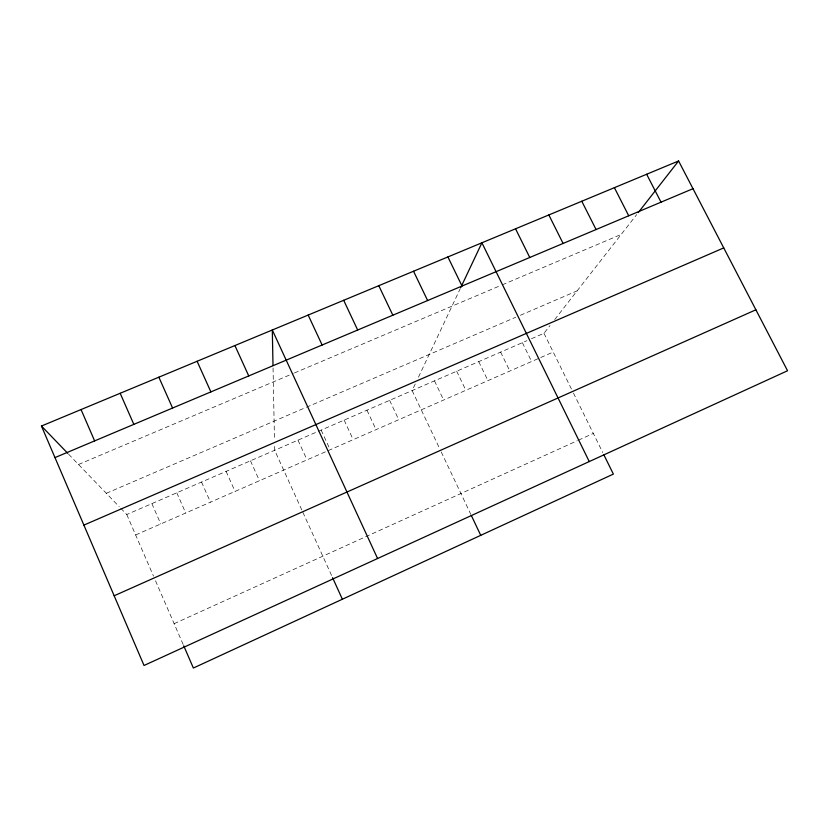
<?xml version="1.0" encoding="UTF-8"?>
<svg xmlns="http://www.w3.org/2000/svg" width="829" height="829" viewBox="0 0 829 829"><rect width="100%" height="100%" fill="white"/><g stroke="black" fill="none" stroke-linecap="round" stroke-linejoin="round"><path stroke-width="0.62" stroke-dasharray="4.14 3.11" d="M415.225 384.024L412.137 390.573L439.619 448.562M418.469 377.164L460.292 288.575M531.482 338.729L543.979 333.289L550.01 325.579M554.736 319.528L636.703 214.587M174.131 623.667L577.347 440.686M578.487 440.168L593.326 433.432M135.635 534.954L539.565 358.024M540.705 357.527L553.223 352.045M120.754 508.281L126.775 514.529L526.933 340.698M106.309 493.296L305.217 407.775M306.398 407.267L515.7 317.279M520.384 315.269L577.119 290.865M78.527 464.489L293.238 373.464M294.419 372.967L501.068 285.352M502.26 284.844L621.222 234.41M68.62 454.219L119.2 506.674M543.979 333.289L571.782 389.713M573.45 393.081L602.766 452.593M522.384 342.678L531.607 361.506M500.633 352.128L509.845 371.04M478.737 361.631L487.929 380.646M456.696 371.216L465.857 390.304M434.489 380.863L443.639 400.044M441.235 451.971L470.81 514.374M389.62 400.345L398.739 419.712M366.957 410.2L376.045 429.65M344.128 420.116L353.195 439.66M321.134 430.096L330.191 449.732M297.984 440.158L307.02 459.888M301.787 509.939L274.668 450.292L274.565 445.018M302.854 512.291L332.564 577.658M250.472 460.8L259.456 480.716M226.099 471.39L235.063 491.4M201.54 482.053L210.483 502.167M176.805 492.799L185.717 513.016M151.883 503.628L160.774 523.938M126.775 514.529L153.5 576.124M155.531 580.797L183.219 644.63M273.052 367.993L274.461 439.484"/><path stroke-width="1.24" d="M460.8 287.497L481.908 242.793L589.253 461.566M638.237 212.628L678.588 160.971L787.55 370.75L144.028 665.48L41.45 426.033L678.588 160.971M114.164 595.771L755.893 309.797M83.895 525.099L723.738 247.902M54.973 457.608L692.992 188.691M41.45 426.033L67.76 453.328M646.651 174.256L661.024 202.172M614.393 187.675L628.724 215.789M581.782 201.24L596.082 229.54M548.839 214.949L563.098 243.446M515.545 228.794L529.772 257.487M603.885 454.852L613.367 474.095L193.375 668.029L183.727 645.791M447.898 256.938L462.033 286.036M413.536 271.238L427.619 300.544M378.791 285.694L392.842 315.207M471.359 515.545L480.737 535.337M343.683 300.295L357.682 330.025M308.181 315.061L322.129 345.009M377.578 558.508L272.306 329.994L273 365.568M234.918 345.548L248.752 375.931M332.564 577.658L342.367 599.232M197.105 361.278L210.887 391.889M158.857 377.185L172.577 408.034M120.174 393.278L133.832 424.365M81.045 409.557L94.63 440.893"/></g></svg>
